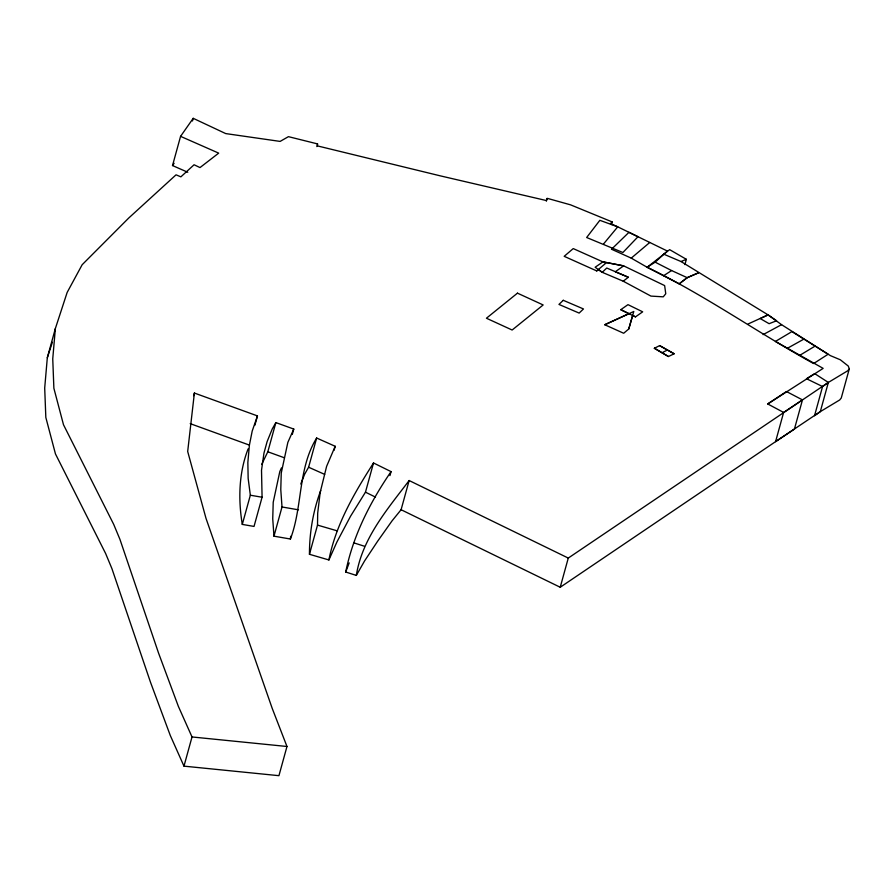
<?xml version="1.0" encoding="UTF-8"?>
<svg xmlns="http://www.w3.org/2000/svg" width="894" height="894" viewBox="0 0 894 894"><rect width="100%" height="100%" fill="white"/><g stroke="black" fill="none" stroke-linecap="round" stroke-linejoin="round"><path stroke-width="1.34" d="M389.952 475.597L391.047 471.619L373.513 462.98L365.467 492.181L350.56 516.207L336.904 542.01L328.903 559.957L309.458 554.291C309.402 532.645 313.157 510.787 320.722 490.527M309.458 554.291L317.504 525.102L317.694 513.122L320.186 492.415L326.612 466.344L335.194 446.285L316.644 438.026C297.758 468.59 302.787 506.306 290.416 539.026L273.966 536.177L272.737 518.799L273.218 502.26L279.8 471.596L281.42 467.953M290.416 539.026L290.651 536.266M187.774 172.263L172.52 165.558L180.566 136.357L218.695 153.131L199.999 167.58L194.076 164.764L180.879 176.844L176.04 174.822L128.758 218.002L82.147 264.747L67.162 292.416L55.361 328.534L47.315 357.734L44.7 388.052L45.829 417.442L55.462 453.94L105.637 553.531L111.895 568.562L150.516 682.301L170.307 735.527L183.974 766.147L278.939 775.679L286.974 746.49L272.234 708.439L206 518.352L187.684 451.481L194.389 393.047L257.461 415.911L254.902 425.209M55.361 328.534L52.746 358.863L53.875 388.242L63.496 424.739L113.683 524.342L119.941 539.361L158.562 653.101L178.353 706.338L192.02 736.958L183.974 766.147M192.478 120.969L193.205 118.321L225.713 133.586L280.113 141.408L288.449 136.659L317.549 143.912L317.571 145.934L440.194 175.827L546.413 200.558L547.061 198.457L547.81 198.479L570.584 204.849L612.144 221.913L611.418 224.573M193.652 395.696L194.389 393.047M316.811 146.571L317.549 143.912M292.304 434.383L293.768 429.064L275.866 422.594L272.223 428.997L267.116 441.614L263.976 453.057L261.517 470.244L262.076 497.232L254.03 526.432L242.296 524.409L250.342 495.22L248.152 478.368L247.85 462.466L249.404 445.123L252.197 431.076L257.461 415.911M261.629 464.5L267.82 451.783L275.866 422.594M273.966 536.177L282.012 506.976L280.783 489.61L281.252 473.06L287.846 442.396L293.768 429.064M300.775 484.012L304.664 474.189L308.609 467.227L316.644 438.026M334.099 450.263L335.194 446.285M328.903 559.957C335.865 524.532 354.326 493.052 373.513 462.98M767.722 403.954L786.463 391.527L802.466 399.897L783.625 412.436L767.722 403.954L823.15 368.384L775.411 341.441L791.928 331.618L830.459 355.656L840.326 359.79L848.272 366.048L849.3 368.842L847.713 370.786L828.347 382.442L568.271 558.068L409.139 480.525L401.093 509.725L392.03 520.889L377.603 541.272L364.562 560.963L356.326 575.412L345.71 572.026C353.108 535.528 370.15 502.16 391.047 471.619M356.326 575.412C362.126 538.445 387.281 509.39 409.139 480.525M546.335 201.105L547.061 198.457M401.093 509.725L560.225 587.257L568.271 558.068M684.893 264.613L686.357 259.305L669.64 249.649L647.155 267.272L631.242 258.131L611.53 249.236L612.781 248.018M783.625 412.436L775.579 441.636L560.225 587.257M802.466 399.897L794.42 429.086L775.579 441.636L820.312 411.631L839.678 399.976L841.254 398.031L849.3 368.842M822.569 386.532L814.535 415.732L820.312 411.631L828.347 382.442L814.702 373.636L806.477 378.721L822.569 386.532L828.347 382.442M628.773 328.958L633.79 311.481L604.757 324.745L623.677 333.261L628.773 328.958L632.628 315.47L635.489 316.867L642.685 311.827L627.979 304.653L620.782 309.693L635.489 316.867M47.315 357.734L52.377 342.257M248.107 448.9C238.81 472.792 238.117 499.333 242.296 524.409M345.71 572.026L349.174 562.896M180.566 136.357L193.205 118.321M172.52 165.558L174.095 163.3M603.573 243.928L617.743 226.83L637.992 236.731L622.894 252.51L586.654 237.513L599.852 220.315L617.743 226.83L610.479 223.534L612.144 221.913M611.53 249.236L628.963 232.317L667.349 251.035L655.134 262.165L647.155 267.272C705.042 295.221 757.475 332.546 813.607 363.556L828.146 354.236L781.557 324.667L768.058 314.878L681.016 261.54L663.84 254.209M596.723 270.927L605.819 263.194L573.244 248.588L564.181 256.321L596.723 270.927L598.354 269.541L602.254 272.324L623.219 281.208L650.933 296.093L663.259 296.83L665.762 293.746L664.644 285.588L623.643 265.864L602.947 261.864L595.147 267.239L602.254 272.324L606.747 268.032L628.348 277.252L623.219 281.208M631.242 258.131L649.77 242.464M679.228 283.845L687.073 277.721L698.471 272.826L687.207 277.676L679.228 283.845L647.155 267.272M663.639 275.676L671.595 270.558L687.207 277.676M799.616 355.432L814.903 346.213M787.301 348.336L803.538 339.318M763.096 334.635L781.557 324.667M654.386 348.269L659.627 345.609L674.154 353.778L668.421 356.516L654.386 348.269L668.421 356.516M662.152 352.683L667.393 350.012L674.154 353.778M768.058 314.878L760.235 318.577L769.108 323.695L776.618 320.756L768.058 314.878L748.144 323.963M604.757 324.745L628.951 313.671L620.782 309.693M681.016 261.54L686.357 259.305M192.02 736.958L286.974 746.49M250.342 495.22L262.076 497.232M282.012 506.976L298.462 509.826M602.902 261.886L623.643 265.864L615.307 271.754L628.348 277.252M317.504 525.102L336.949 530.768M353.756 542.837L364.372 546.212M190.21 423.644L249.426 445.111M267.82 451.783L284.448 457.806M308.609 467.227L324.678 474.379M365.467 492.181L375.491 497.109M655.134 262.165L671.595 270.558M659.627 345.609L667.393 350.012M563.276 300.306L558.951 304.429L579.133 313.079L583.48 308.955L563.276 300.306M517.458 293.154L486.437 318.23L512.139 330.02L543.161 304.955L517.458 293.154"/></g></svg>
